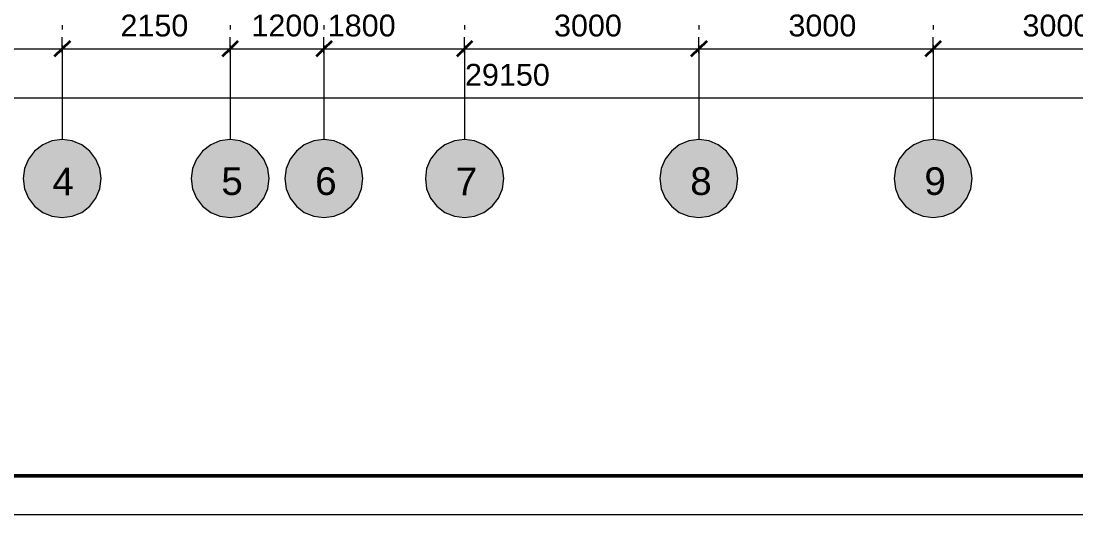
# Model space of a CAD drawing. Header units: millimetres. Extents: x -6983 to 114033, y -5968 to 36007.
# Drawn here: x 8472 to 21970, y -5968 to 356 of the extents above; entities that cross this region are included whole.
import ezdxf

# ---------------------------------------------------------------- set-up
doc = ezdxf.new("R2010")
doc.units = ezdxf.units.MM
doc.layers.add('PDF _Геометрия', color=7, linetype='Continuous')
doc.layers.add('PDF _Текст', color=7, linetype='Continuous')
doc.layers.add('PDF _Сплошная заливка', color=7, linetype='Continuous', true_color=0xffffff)
doc.styles.add('PDF Arial', font='arial.ttf')

msp = doc.modelspace()

# ---------------------------------------------------------------- hatches: boundary and pattern name
at = {"layer": 'PDF _Сплошная заливка', "transparency": 33554559}
for points in [[(9062, -1165), (9032, -1161), (8969, -1161), (8867, -1174), (8850, -1182), (8838, -1187), (8821, -1195), (8808, -1199), (8791, -1208), (8778, -1212), (8762, -1220), (8749, -1225), (8736, -1237), (8728, -1242), (8719, -1250), (8711, -1254), (8702, -1263), (8694, -1267), (8685, -1275), (8677, -1280), (8668, -1288), (8660, -1292), (8652, -1301), (8643, -1305), (8639, -1314), (8630, -1322), (8626, -1331), (8618, -1339), (8613, -1347), (8605, -1356), (8601, -1364), (8592, -1373), (8588, -1381), (8580, -1390), (8575, -1398), (8567, -1407), (8563, -1419), (8558, -1428), (8554, -1441), (8550, -1449), (8546, -1462), (8537, -1479), (8533, -1491), (8529, -1500), (8525, -1512), (8516, -1529), (8512, -1563), (8508, -1593), (8503, -1627), (8499, -1656), (8503, -1661), (8503, -1690), (8508, -1690), (8508, -1724), (8512, -1724), (8512, -1758), (8516, -1758), (8516, -1792), (8520, -1792), (8520, -1800), (8525, -1800), (8525, -1809), (8529, -1809), (8529, -1821), (8533, -1821), (8533, -1830), (8537, -1830), (8537, -1838), (8542, -1838), (8542, -1851), (8546, -1851), (8546, -1859), (8550, -1859), (8550, -1868), (8554, -1868), (8554, -1881), (8558, -1881), (8558, -1889), (8563, -1889), (8563, -1897), (8567, -1897), (8567, -1910), (8571, -1910), (8580, -1919), (8580, -1927), (8584, -1927), (8592, -1936), (8592, -1944), (8597, -1944), (8601, -1948), (8601, -1957), (8605, -1957), (8613, -1965), (8613, -1974), (8618, -1974), (8622, -1978), (8622, -1986), (8626, -1986), (8635, -1995), (8635, -2003), (8639, -2003), (8643, -2008), (8643, -2016), (8652, -2016), (8660, -2024), (8668, -2029), (8677, -2037), (8685, -2041), (8694, -2050), (8702, -2054), (8711, -2063), (8719, -2067), (8728, -2075), (8736, -2079), (8749, -2092), (8774, -2101), (8783, -2105), (8795, -2109), (8804, -2113), (8817, -2118), (8825, -2122), (8838, -2126), (8846, -2130), (8859, -2134), (8867, -2139), (8969, -2151), (9032, -2156), (9032, -2151), (9062, -2147), (9096, -2143), (9125, -2139), (9151, -2130), (9159, -2126), (9185, -2118), (9193, -2113), (9219, -2105), (9227, -2101), (9240, -2096), (9257, -2088), (9265, -2079), (9274, -2075), (9286, -2063), (9295, -2058), (9307, -2046), (9316, -2041), (9329, -2029), (9337, -2024), (9362, -1999), (9367, -1991), (9375, -1982), (9379, -1974), (9388, -1965), (9392, -1957), (9400, -1948), (9405, -1940), (9413, -1931), (9417, -1923), (9426, -1914), (9439, -1889), (9443, -1876), (9451, -1859), (9456, -1847), (9464, -1830), (9468, -1817), (9477, -1800), (9481, -1787), (9485, -1758), (9494, -1690), (9498, -1627), (9494, -1627), (9494, -1597), (9489, -1597), (9489, -1563), (9485, -1563), (9485, -1534), (9481, -1534), (9481, -1521), (9477, -1521), (9477, -1512), (9472, -1512), (9472, -1500), (9468, -1500), (9468, -1491), (9464, -1491), (9464, -1479), (9460, -1479), (9460, -1470), (9456, -1470), (9456, -1462), (9451, -1462), (9451, -1449), (9447, -1449), (9447, -1441), (9443, -1441), (9443, -1428), (9439, -1428), (9439, -1419), (9434, -1419), (9434, -1411), (9430, -1411), (9430, -1402), (9422, -1394), (9417, -1394), (9417, -1386), (9405, -1373), (9400, -1373), (9400, -1364), (9388, -1352), (9384, -1352), (9384, -1343), (9371, -1331), (9367, -1331), (9367, -1322), (9337, -1292), (9329, -1288), (9316, -1275), (9307, -1271), (9295, -1259), (9286, -1254), (9274, -1242), (9265, -1237), (9257, -1229), (9231, -1216), (9219, -1212), (9210, -1208), (9197, -1204), (9180, -1195), (9168, -1191), (9159, -1187), (9147, -1182), (9138, -1178), (9125, -1174), (9096, -1170)], [(11211, -1165), (11182, -1161), (11118, -1161), (11017, -1174), (11000, -1182), (10987, -1187), (10970, -1195), (10958, -1199), (10941, -1208), (10928, -1212), (10911, -1220), (10898, -1225), (10886, -1237), (10877, -1242), (10869, -1250), (10860, -1254), (10852, -1263), (10843, -1267), (10835, -1275), (10826, -1280), (10818, -1288), (10810, -1292), (10801, -1301), (10793, -1305), (10788, -1314), (10780, -1322), (10776, -1331), (10767, -1339), (10763, -1347), (10755, -1356), (10750, -1364), (10742, -1373), (10738, -1381), (10729, -1390), (10725, -1398), (10716, -1407), (10712, -1419), (10708, -1428), (10704, -1441), (10700, -1449), (10695, -1462), (10687, -1479), (10683, -1491), (10678, -1500), (10674, -1512), (10666, -1529), (10661, -1563), (10657, -1593), (10653, -1627), (10649, -1656), (10653, -1661), (10653, -1690), (10657, -1690), (10657, -1724), (10661, -1724), (10661, -1758), (10666, -1758), (10666, -1792), (10670, -1792), (10670, -1800), (10674, -1800), (10674, -1809), (10678, -1809), (10678, -1821), (10683, -1821), (10683, -1830), (10687, -1830), (10687, -1838), (10691, -1838), (10691, -1851), (10695, -1851), (10695, -1859), (10700, -1859), (10700, -1868), (10704, -1868), (10704, -1881), (10708, -1881), (10708, -1889), (10712, -1889), (10712, -1897), (10716, -1897), (10716, -1910), (10721, -1910), (10729, -1919), (10729, -1927), (10733, -1927), (10742, -1936), (10742, -1944), (10746, -1944), (10750, -1948), (10750, -1957), (10755, -1957), (10763, -1965), (10763, -1974), (10767, -1974), (10771, -1978), (10771, -1986), (10776, -1986), (10784, -1995), (10784, -2003), (10788, -2003), (10793, -2008), (10793, -2016), (10801, -2016), (10810, -2024), (10818, -2029), (10826, -2037), (10835, -2041), (10843, -2050), (10852, -2054), (10860, -2063), (10869, -2067), (10877, -2075), (10886, -2079), (10898, -2092), (10924, -2101), (10932, -2105), (10945, -2109), (10953, -2113), (10966, -2118), (10975, -2122), (10987, -2126), (10996, -2130), (11008, -2134), (11017, -2139), (11118, -2151), (11182, -2156), (11182, -2151), (11211, -2147), (11245, -2143), (11275, -2139), (11300, -2130), (11309, -2126), (11334, -2118), (11343, -2113), (11368, -2105), (11377, -2101), (11389, -2096), (11406, -2088), (11415, -2079), (11423, -2075), (11436, -2063), (11444, -2058), (11457, -2046), (11465, -2041), (11478, -2029), (11487, -2024), (11512, -1999), (11516, -1991), (11525, -1982), (11529, -1974), (11537, -1965), (11542, -1957), (11550, -1948), (11554, -1940), (11563, -1931), (11567, -1923), (11575, -1914), (11588, -1889), (11592, -1876), (11601, -1859), (11605, -1847), (11613, -1830), (11618, -1817), (11626, -1800), (11630, -1787), (11635, -1758), (11643, -1690), (11647, -1627), (11643, -1627), (11643, -1597), (11639, -1597), (11639, -1563), (11635, -1563), (11635, -1534), (11630, -1534), (11630, -1521), (11626, -1521), (11626, -1512), (11622, -1512), (11622, -1500), (11618, -1500), (11618, -1491), (11613, -1491), (11613, -1479), (11609, -1479), (11609, -1470), (11605, -1470), (11605, -1462), (11601, -1462), (11601, -1449), (11597, -1449), (11597, -1441), (11592, -1441), (11592, -1428), (11588, -1428), (11588, -1419), (11584, -1419), (11584, -1411), (11580, -1411), (11580, -1402), (11571, -1394), (11567, -1394), (11567, -1386), (11554, -1373), (11550, -1373), (11550, -1364), (11537, -1352), (11533, -1352), (11533, -1343), (11520, -1331), (11516, -1331), (11516, -1322), (11487, -1292), (11478, -1288), (11465, -1275), (11457, -1271), (11444, -1259), (11436, -1254), (11423, -1242), (11415, -1237), (11406, -1229), (11381, -1216), (11368, -1212), (11360, -1208), (11347, -1204), (11330, -1195), (11317, -1191), (11309, -1187), (11296, -1182), (11288, -1178), (11275, -1174), (11245, -1170)], [(12447, -1170), (12379, -1161), (12316, -1161), (12282, -1165), (12252, -1170), (12219, -1174), (12202, -1182), (12189, -1187), (12180, -1191), (12168, -1195), (12151, -1204), (12138, -1208), (12130, -1212), (12117, -1216), (12109, -1220), (12096, -1225), (12083, -1237), (12075, -1242), (12062, -1254), (12054, -1259), (12041, -1271), (12032, -1275), (12020, -1288), (12011, -1292), (12003, -1301), (11994, -1305), (11990, -1314), (11982, -1322), (11977, -1331), (11965, -1343), (11960, -1352), (11948, -1364), (11944, -1373), (11931, -1386), (11927, -1394), (11914, -1407), (11910, -1419), (11905, -1428), (11901, -1441), (11897, -1449), (11893, -1462), (11884, -1479), (11880, -1491), (11876, -1500), (11872, -1512), (11863, -1529), (11859, -1563), (11855, -1593), (11850, -1627), (11846, -1656), (11850, -1661), (11850, -1690), (11855, -1690), (11855, -1724), (11859, -1724), (11859, -1758), (11863, -1758), (11863, -1792), (11867, -1792), (11867, -1800), (11872, -1800), (11872, -1809), (11876, -1809), (11876, -1821), (11880, -1821), (11880, -1830), (11884, -1830), (11884, -1838), (11889, -1838), (11889, -1851), (11893, -1851), (11893, -1859), (11897, -1859), (11897, -1868), (11901, -1868), (11901, -1881), (11905, -1881), (11905, -1889), (11910, -1889), (11910, -1897), (11914, -1897), (11914, -1910), (11918, -1910), (11931, -1923), (11931, -1931), (11935, -1931), (11944, -1940), (11944, -1948), (11948, -1948), (11956, -1957), (11956, -1965), (11960, -1965), (11969, -1974), (11969, -1982), (11973, -1982), (11982, -1991), (11982, -1999), (11986, -1999), (11994, -2008), (11994, -2016), (12003, -2016), (12011, -2024), (12020, -2029), (12032, -2041), (12041, -2046), (12054, -2058), (12062, -2063), (12075, -2075), (12083, -2079), (12096, -2092), (12121, -2101), (12130, -2105), (12155, -2113), (12164, -2118), (12189, -2126), (12197, -2130), (12210, -2134), (12219, -2139), (12252, -2143), (12282, -2147), (12316, -2151), (12379, -2156), (12379, -2151), (12447, -2143), (12477, -2139), (12502, -2130), (12511, -2126), (12523, -2122), (12532, -2118), (12544, -2113), (12553, -2109), (12566, -2105), (12574, -2101), (12587, -2096), (12604, -2088), (12612, -2079), (12621, -2075), (12629, -2067), (12637, -2063), (12646, -2054), (12654, -2050), (12663, -2041), (12671, -2037), (12680, -2029), (12688, -2024), (12714, -1999), (12718, -1991), (12726, -1982), (12731, -1974), (12739, -1965), (12743, -1957), (12752, -1948), (12756, -1940), (12764, -1931), (12769, -1923), (12777, -1914), (12786, -1897), (12790, -1885), (12794, -1876), (12798, -1864), (12802, -1855), (12807, -1842), (12811, -1834), (12815, -1821), (12819, -1813), (12828, -1787), (12832, -1758), (12841, -1690), (12845, -1627), (12841, -1627), (12841, -1597), (12836, -1597), (12836, -1563), (12832, -1563), (12832, -1534), (12828, -1534), (12828, -1521), (12824, -1521), (12824, -1508), (12819, -1508), (12819, -1500), (12815, -1500), (12815, -1487), (12811, -1487), (12811, -1474), (12807, -1474), (12807, -1466), (12802, -1466), (12802, -1453), (12798, -1453), (12798, -1441), (12794, -1441), (12794, -1432), (12790, -1432), (12790, -1419), (12786, -1419), (12786, -1411), (12781, -1411), (12781, -1402), (12773, -1394), (12769, -1394), (12769, -1386), (12756, -1373), (12752, -1373), (12752, -1364), (12739, -1352), (12735, -1352), (12735, -1343), (12722, -1331), (12718, -1331), (12718, -1322), (12688, -1292), (12680, -1288), (12671, -1280), (12663, -1275), (12654, -1267), (12646, -1263), (12637, -1254), (12629, -1250), (12621, -1242), (12612, -1237), (12604, -1229), (12578, -1216), (12566, -1212), (12549, -1204), (12536, -1199), (12519, -1191), (12506, -1187), (12489, -1178), (12477, -1174)], [(14245, -1170), (14178, -1161), (14114, -1161), (14080, -1165), (14051, -1170), (14017, -1174), (14000, -1182), (13987, -1187), (13979, -1191), (13966, -1195), (13949, -1204), (13936, -1208), (13928, -1212), (13915, -1216), (13907, -1220), (13894, -1225), (13881, -1237), (13873, -1242), (13860, -1254), (13852, -1259), (13839, -1271), (13831, -1275), (13818, -1288), (13810, -1292), (13801, -1301), (13793, -1305), (13788, -1314), (13780, -1322), (13776, -1331), (13763, -1343), (13759, -1352), (13746, -1364), (13742, -1373), (13729, -1386), (13725, -1394), (13712, -1407), (13708, -1419), (13704, -1428), (13700, -1441), (13695, -1449), (13691, -1462), (13683, -1479), (13678, -1491), (13674, -1500), (13670, -1512), (13661, -1529), (13657, -1563), (13653, -1593), (13649, -1627), (13645, -1656), (13649, -1661), (13649, -1690), (13653, -1690), (13653, -1724), (13657, -1724), (13657, -1758), (13661, -1758), (13661, -1792), (13666, -1792), (13666, -1800), (13670, -1800), (13670, -1809), (13674, -1809), (13674, -1821), (13678, -1821), (13678, -1830), (13683, -1830), (13683, -1838), (13687, -1838), (13687, -1851), (13691, -1851), (13691, -1859), (13695, -1859), (13695, -1868), (13700, -1868), (13700, -1881), (13704, -1881), (13704, -1889), (13708, -1889), (13708, -1897), (13712, -1897), (13712, -1910), (13716, -1910), (13729, -1923), (13729, -1931), (13733, -1931), (13742, -1940), (13742, -1948), (13746, -1948), (13755, -1957), (13755, -1965), (13759, -1965), (13767, -1974), (13767, -1982), (13771, -1982), (13780, -1991), (13780, -1999), (13784, -1999), (13793, -2008), (13793, -2016), (13801, -2016), (13810, -2024), (13818, -2029), (13831, -2041), (13839, -2046), (13852, -2058), (13860, -2063), (13873, -2075), (13881, -2079), (13894, -2092), (13920, -2101), (13928, -2105), (13953, -2113), (13962, -2118), (13987, -2126), (13996, -2130), (14008, -2134), (14017, -2139), (14051, -2143), (14080, -2147), (14114, -2151), (14178, -2156), (14178, -2151), (14245, -2143), (14275, -2139), (14300, -2130), (14309, -2126), (14322, -2122), (14330, -2118), (14343, -2113), (14351, -2109), (14364, -2105), (14372, -2101), (14385, -2096), (14402, -2088), (14410, -2079), (14419, -2075), (14427, -2067), (14436, -2063), (14444, -2054), (14453, -2050), (14461, -2041), (14470, -2037), (14478, -2029), (14487, -2024), (14512, -1999), (14516, -1991), (14525, -1982), (14529, -1974), (14537, -1965), (14542, -1957), (14550, -1948), (14554, -1940), (14563, -1931), (14567, -1923), (14575, -1914), (14588, -1889), (14592, -1876), (14601, -1859), (14605, -1847), (14613, -1830), (14618, -1817), (14626, -1800), (14630, -1787), (14635, -1758), (14643, -1690), (14647, -1627), (14643, -1627), (14643, -1597), (14639, -1597), (14639, -1563), (14635, -1563), (14635, -1534), (14630, -1534), (14630, -1521), (14626, -1521), (14626, -1512), (14622, -1512), (14622, -1500), (14618, -1500), (14618, -1491), (14613, -1491), (14613, -1479), (14609, -1479), (14609, -1470), (14605, -1470), (14605, -1462), (14601, -1462), (14601, -1449), (14597, -1449), (14597, -1441), (14592, -1441), (14592, -1428), (14588, -1428), (14588, -1419), (14584, -1419), (14584, -1411), (14580, -1411), (14580, -1402), (14571, -1394), (14567, -1394), (14567, -1386), (14554, -1373), (14550, -1373), (14550, -1364), (14537, -1352), (14533, -1352), (14533, -1343), (14520, -1331), (14516, -1331), (14516, -1322), (14487, -1292), (14478, -1288), (14470, -1280), (14461, -1275), (14453, -1267), (14444, -1263), (14436, -1254), (14427, -1250), (14419, -1242), (14410, -1237), (14402, -1229), (14377, -1216), (14364, -1212), (14347, -1204), (14334, -1199), (14317, -1191), (14305, -1187), (14288, -1178), (14275, -1174)], [(17245, -1170), (17178, -1161), (17114, -1161), (17080, -1165), (17051, -1170), (17017, -1174), (17000, -1182), (16987, -1187), (16979, -1191), (16966, -1195), (16949, -1204), (16936, -1208), (16928, -1212), (16915, -1216), (16907, -1220), (16894, -1225), (16881, -1237), (16873, -1242), (16860, -1254), (16852, -1259), (16839, -1271), (16831, -1275), (16818, -1288), (16810, -1292), (16801, -1301), (16793, -1305), (16788, -1314), (16780, -1322), (16776, -1331), (16763, -1343), (16759, -1352), (16746, -1364), (16742, -1373), (16729, -1386), (16725, -1394), (16712, -1407), (16708, -1419), (16704, -1428), (16700, -1441), (16695, -1449), (16691, -1462), (16683, -1479), (16678, -1491), (16674, -1500), (16670, -1512), (16661, -1529), (16657, -1563), (16653, -1593), (16649, -1627), (16645, -1656), (16649, -1661), (16649, -1690), (16653, -1690), (16653, -1724), (16657, -1724), (16657, -1758), (16661, -1758), (16661, -1792), (16666, -1792), (16666, -1800), (16670, -1800), (16670, -1809), (16674, -1809), (16674, -1821), (16678, -1821), (16678, -1830), (16683, -1830), (16683, -1838), (16687, -1838), (16687, -1851), (16691, -1851), (16691, -1859), (16695, -1859), (16695, -1868), (16700, -1868), (16700, -1881), (16704, -1881), (16704, -1889), (16708, -1889), (16708, -1897), (16712, -1897), (16712, -1910), (16716, -1910), (16729, -1923), (16729, -1931), (16733, -1931), (16742, -1940), (16742, -1948), (16746, -1948), (16755, -1957), (16755, -1965), (16759, -1965), (16767, -1974), (16767, -1982), (16771, -1982), (16780, -1991), (16780, -1999), (16784, -1999), (16793, -2008), (16793, -2016), (16801, -2016), (16810, -2024), (16818, -2029), (16831, -2041), (16839, -2046), (16852, -2058), (16860, -2063), (16873, -2075), (16881, -2079), (16894, -2092), (16920, -2101), (16928, -2105), (16953, -2113), (16962, -2118), (16987, -2126), (16996, -2130), (17008, -2134), (17017, -2139), (17051, -2143), (17080, -2147), (17114, -2151), (17178, -2156), (17178, -2151), (17245, -2143), (17275, -2139), (17300, -2130), (17309, -2126), (17322, -2122), (17330, -2118), (17343, -2113), (17351, -2109), (17364, -2105), (17372, -2101), (17385, -2096), (17402, -2088), (17410, -2079), (17419, -2075), (17427, -2067), (17436, -2063), (17444, -2054), (17453, -2050), (17461, -2041), (17470, -2037), (17478, -2029), (17487, -2024), (17508, -2003), (17512, -1995), (17520, -1986), (17525, -1978), (17529, -1974), (17533, -1965), (17542, -1957), (17546, -1948), (17550, -1944), (17554, -1936), (17563, -1927), (17567, -1919), (17571, -1914), (17584, -1889), (17588, -1876), (17597, -1859), (17601, -1847), (17609, -1830), (17613, -1817), (17622, -1800), (17626, -1787), (17630, -1758), (17639, -1690), (17643, -1627), (17639, -1627), (17639, -1597), (17635, -1597), (17635, -1563), (17630, -1563), (17630, -1534), (17626, -1534), (17626, -1521), (17622, -1521), (17622, -1512), (17618, -1512), (17618, -1500), (17613, -1500), (17613, -1491), (17609, -1491), (17609, -1479), (17605, -1479), (17605, -1470), (17601, -1470), (17601, -1462), (17597, -1462), (17597, -1449), (17592, -1449), (17592, -1441), (17588, -1441), (17588, -1428), (17584, -1428), (17584, -1419), (17580, -1419), (17580, -1411), (17575, -1411), (17575, -1402), (17567, -1394), (17563, -1394), (17563, -1386), (17554, -1377), (17550, -1377), (17550, -1369), (17542, -1360), (17537, -1360), (17537, -1352), (17529, -1343), (17525, -1343), (17525, -1335), (17516, -1326), (17512, -1326), (17512, -1318), (17487, -1292), (17478, -1288), (17470, -1280), (17461, -1275), (17453, -1267), (17444, -1263), (17436, -1254), (17427, -1250), (17419, -1242), (17410, -1237), (17402, -1229), (17377, -1216), (17364, -1212), (17347, -1204), (17334, -1199), (17317, -1191), (17305, -1187), (17288, -1178), (17275, -1174)], [(20207, -1165), (20178, -1161), (20114, -1161), (20013, -1174), (19996, -1182), (19983, -1187), (19966, -1195), (19953, -1199), (19936, -1208), (19924, -1212), (19907, -1220), (19894, -1225), (19881, -1237), (19873, -1242), (19865, -1250), (19856, -1254), (19848, -1263), (19839, -1267), (19831, -1275), (19822, -1280), (19814, -1288), (19805, -1292), (19797, -1301), (19788, -1305), (19784, -1314), (19776, -1322), (19771, -1331), (19759, -1343), (19755, -1352), (19742, -1364), (19738, -1373), (19725, -1386), (19721, -1394), (19708, -1407), (19700, -1432), (19695, -1441), (19687, -1466), (19683, -1474), (19674, -1500), (19670, -1508), (19666, -1521), (19661, -1529), (19657, -1563), (19653, -1593), (19649, -1627), (19645, -1656), (19649, -1661), (19649, -1690), (19653, -1690), (19653, -1724), (19657, -1724), (19657, -1758), (19661, -1758), (19661, -1792), (19666, -1792), (19666, -1800), (19670, -1800), (19670, -1813), (19674, -1813), (19674, -1821), (19678, -1821), (19678, -1834), (19683, -1834), (19683, -1842), (19687, -1842), (19687, -1855), (19691, -1855), (19691, -1864), (19695, -1864), (19695, -1876), (19700, -1876), (19700, -1885), (19704, -1885), (19704, -1897), (19708, -1897), (19708, -1910), (19712, -1910), (19725, -1923), (19725, -1931), (19729, -1931), (19738, -1940), (19738, -1948), (19742, -1948), (19750, -1957), (19750, -1965), (19755, -1965), (19763, -1974), (19763, -1982), (19767, -1982), (19776, -1991), (19776, -1999), (19780, -1999), (19788, -2008), (19788, -2016), (19797, -2016), (19805, -2024), (19814, -2029), (19822, -2037), (19831, -2041), (19839, -2050), (19848, -2054), (19856, -2063), (19865, -2067), (19873, -2075), (19881, -2079), (19894, -2092), (19920, -2101), (19928, -2105), (19941, -2109), (19949, -2113), (19962, -2118), (19970, -2122), (19983, -2126), (19991, -2130), (20004, -2134), (20013, -2139), (20114, -2151), (20178, -2156), (20178, -2151), (20207, -2147), (20241, -2143), (20271, -2139), (20296, -2130), (20305, -2126), (20330, -2118), (20338, -2113), (20364, -2105), (20372, -2101), (20385, -2096), (20402, -2088), (20410, -2079), (20419, -2075), (20432, -2063), (20440, -2058), (20453, -2046), (20461, -2041), (20474, -2029), (20482, -2024), (20508, -1999), (20512, -1991), (20520, -1982), (20525, -1974), (20533, -1965), (20537, -1957), (20546, -1948), (20550, -1940), (20558, -1931), (20563, -1923), (20571, -1914), (20584, -1889), (20588, -1876), (20597, -1859), (20601, -1847), (20609, -1830), (20613, -1817), (20622, -1800), (20626, -1787), (20630, -1758), (20639, -1690), (20643, -1627), (20639, -1627), (20639, -1597), (20635, -1597), (20635, -1563), (20630, -1563), (20630, -1534), (20626, -1534), (20626, -1521), (20622, -1521), (20622, -1512), (20618, -1512), (20618, -1500), (20613, -1500), (20613, -1491), (20609, -1491), (20609, -1479), (20605, -1479), (20605, -1470), (20601, -1470), (20601, -1462), (20597, -1462), (20597, -1449), (20592, -1449), (20592, -1441), (20588, -1441), (20588, -1428), (20584, -1428), (20584, -1419), (20580, -1419), (20580, -1411), (20575, -1411), (20575, -1402), (20567, -1394), (20563, -1394), (20563, -1386), (20550, -1373), (20546, -1373), (20546, -1364), (20533, -1352), (20529, -1352), (20529, -1343), (20516, -1331), (20512, -1331), (20512, -1322), (20482, -1292), (20474, -1288), (20461, -1275), (20453, -1271), (20440, -1259), (20432, -1254), (20419, -1242), (20410, -1237), (20402, -1229), (20377, -1216), (20364, -1212), (20355, -1208), (20343, -1204), (20326, -1195), (20313, -1191), (20305, -1187), (20292, -1182), (20283, -1178), (20271, -1174), (20241, -1170)], [(8872, -1381), (8872, -1982), (9155, -1982), (9155, -1381)], [(11034, -1381), (11034, -1982), (11283, -1982), (11283, -1381)], [(12235, -1381), (12235, -1982), (12485, -1982), (12485, -1381)], [(14034, -1381), (14034, -1982), (14283, -1982), (14283, -1381)], [(17034, -1381), (17034, -1982), (17283, -1982), (17283, -1381)], [(20030, -1381), (20030, -1982), (20279, -1982), (20279, -1381)]]:
    msp.add_hatch(color=256, dxfattribs=at).paths.add_polyline_path(points)

# ---------------------------------------------------------------- linework, layer by layer
at = {"layer": 'PDF _Геометрия', "lineweight": 9}
for points in [[(-6983, 36007), (52378, 36007), (52378, -5968), (-6983, -5968)], [(8999, -57), (8999, 2), (8999, 150)], [(11148, -57), (11148, 2), (11148, 150)], [(12345, -57), (12345, 2), (12345, 150)], [(14144, -57), (14144, 2), (14144, 150)], [(17144, -57), (17144, 2), (17144, 150)], [(20144, -57), (20144, 2), (20144, 150)], [(-145, 2), (3003, 2), (5999, 2), (8999, 2), (11148, 2), (12345, 2), (14144, 2), (17144, 2), (20144, 2), (23140, 2), (26140, 2), (29288, 2)], [(-145, -628), (29288, -628)]]:
    msp.add_lwpolyline(points, dxfattribs=at)
at = {"layer": 'PDF _Геометрия', "lineweight": 50}
msp.add_lwpolyline([(51878, -5469), (51878, 35507), (-4994, 35507), (-4994, -5469)], close=True, dxfattribs=at)
at = {"layer": 'PDF _Геометрия', "lineweight": 20}
for points in [[(8999, 303), (8999, 248)], [(11148, 303), (11148, 248)], [(12345, 303), (12345, 248)], [(14144, 303), (14144, 248)], [(17144, 303), (17144, 248)], [(20144, 303), (20144, 248)], [(8999, 49), (8999, -1161)], [(11148, 49), (11148, -1161)], [(12345, 49), (12345, -1161)], [(14144, 49), (14144, -1161)], [(17144, 49), (17144, -1161)], [(20144, 49), (20144, -1161)]]:
    msp.add_lwpolyline(points, dxfattribs=at)
at = {"layer": 'PDF _Геометрия', "lineweight": 35}
for points in [[(9100, 100), (8999, 2), (8897, -99)], [(11245, 100), (11148, 2), (11046, -99)], [(12447, 100), (12345, 2), (12248, -99)], [(14245, 100), (14144, 2), (14046, -99)], [(17245, 100), (17144, 2), (17042, -99)], [(20241, 100), (20144, 2), (20042, -99)]]:
    msp.add_lwpolyline(points, dxfattribs=at)
at = {"layer": 'PDF _Геометрия', "lineweight": 20}
for points in [[(9498, -1661), (9481, -1534), (9430, -1411), (9350, -1309), (9248, -1229), (9125, -1178), (8999, -1161), (8867, -1178), (8749, -1229), (8643, -1309), (8567, -1411), (8516, -1534), (8499, -1661), (8516, -1792), (8567, -1910), (8643, -2016), (8749, -2096), (8867, -2143), (8999, -2160), (9125, -2143), (9248, -2096), (9350, -2016), (9430, -1910), (9481, -1792)], [(11647, -1661), (11630, -1534), (11580, -1411), (11499, -1309), (11398, -1229), (11275, -1178), (11148, -1161), (11017, -1178), (10898, -1229), (10793, -1309), (10716, -1411), (10666, -1534), (10649, -1661), (10666, -1792), (10716, -1910), (10793, -2016), (10898, -2096), (11017, -2143), (11148, -2160), (11275, -2143), (11398, -2096), (11499, -2016), (11580, -1910), (11630, -1792)], [(12845, -1661), (12828, -1534), (12781, -1411), (12701, -1309), (12595, -1229), (12477, -1178), (12345, -1161), (12219, -1178), (12096, -1229), (11994, -1309), (11914, -1411), (11863, -1534), (11846, -1661), (11863, -1792), (11914, -1910), (11994, -2016), (12096, -2096), (12219, -2143), (12345, -2160), (12477, -2143), (12595, -2096), (12701, -2016), (12781, -1910), (12828, -1792)], [(14647, -1661), (14630, -1534), (14580, -1411), (14499, -1309), (14393, -1229), (14275, -1178), (14144, -1161), (14017, -1178), (13894, -1229), (13793, -1309), (13712, -1411), (13661, -1534), (13645, -1661), (13661, -1792), (13712, -1910), (13793, -2016), (13894, -2096), (14017, -2143), (14144, -2160), (14275, -2143), (14393, -2096), (14499, -2016), (14580, -1910), (14630, -1792)], [(17643, -1661), (17626, -1534), (17575, -1411), (17499, -1309), (17393, -1229), (17275, -1178), (17144, -1161), (17017, -1178), (16894, -1229), (16793, -1309), (16712, -1411), (16661, -1534), (16645, -1661), (16661, -1792), (16712, -1910), (16793, -2016), (16894, -2096), (17017, -2143), (17144, -2160), (17275, -2143), (17393, -2096), (17499, -2016), (17575, -1910), (17626, -1792)], [(20643, -1661), (20626, -1534), (20575, -1411), (20495, -1309), (20393, -1229), (20271, -1178), (20144, -1161), (20013, -1178), (19894, -1229), (19788, -1309), (19708, -1411), (19661, -1534), (19645, -1661), (19661, -1792), (19708, -1910), (19788, -2016), (19894, -2096), (20013, -2143), (20144, -2160), (20271, -2143), (20393, -2096), (20495, -2016), (20575, -1910), (20626, -1792)]]:
    msp.add_lwpolyline(points, close=True, dxfattribs=at)

# ---------------------------------------------------------------- texts
at = {"layer": 'PDF _Текст', "attachment_point": 7, "style": 'PDF Arial'}
for s, insert, char_height in [('2150', (9743, 155), 279.5), ('1200 1800', (11419, 155), 279.5), ('3000', (15291, 155), 279.5), ('3000', (18291, 155), 279.5), ('3000', (21286, 155), 279.5), ('29150', (14152, -476), 279.5), ('4', (8872, -1876), 354), ('5', (11034, -1876), 354), ('6', (12235, -1876), 354), ('7', (14034, -1876), 354), ('8', (17034, -1876), 354), ('9', (20030, -1876), 354)]:
    msp.add_mtext(s, dxfattribs=dict(at, insert=insert, char_height=char_height))

doc.saveas('drawing.dxf')
